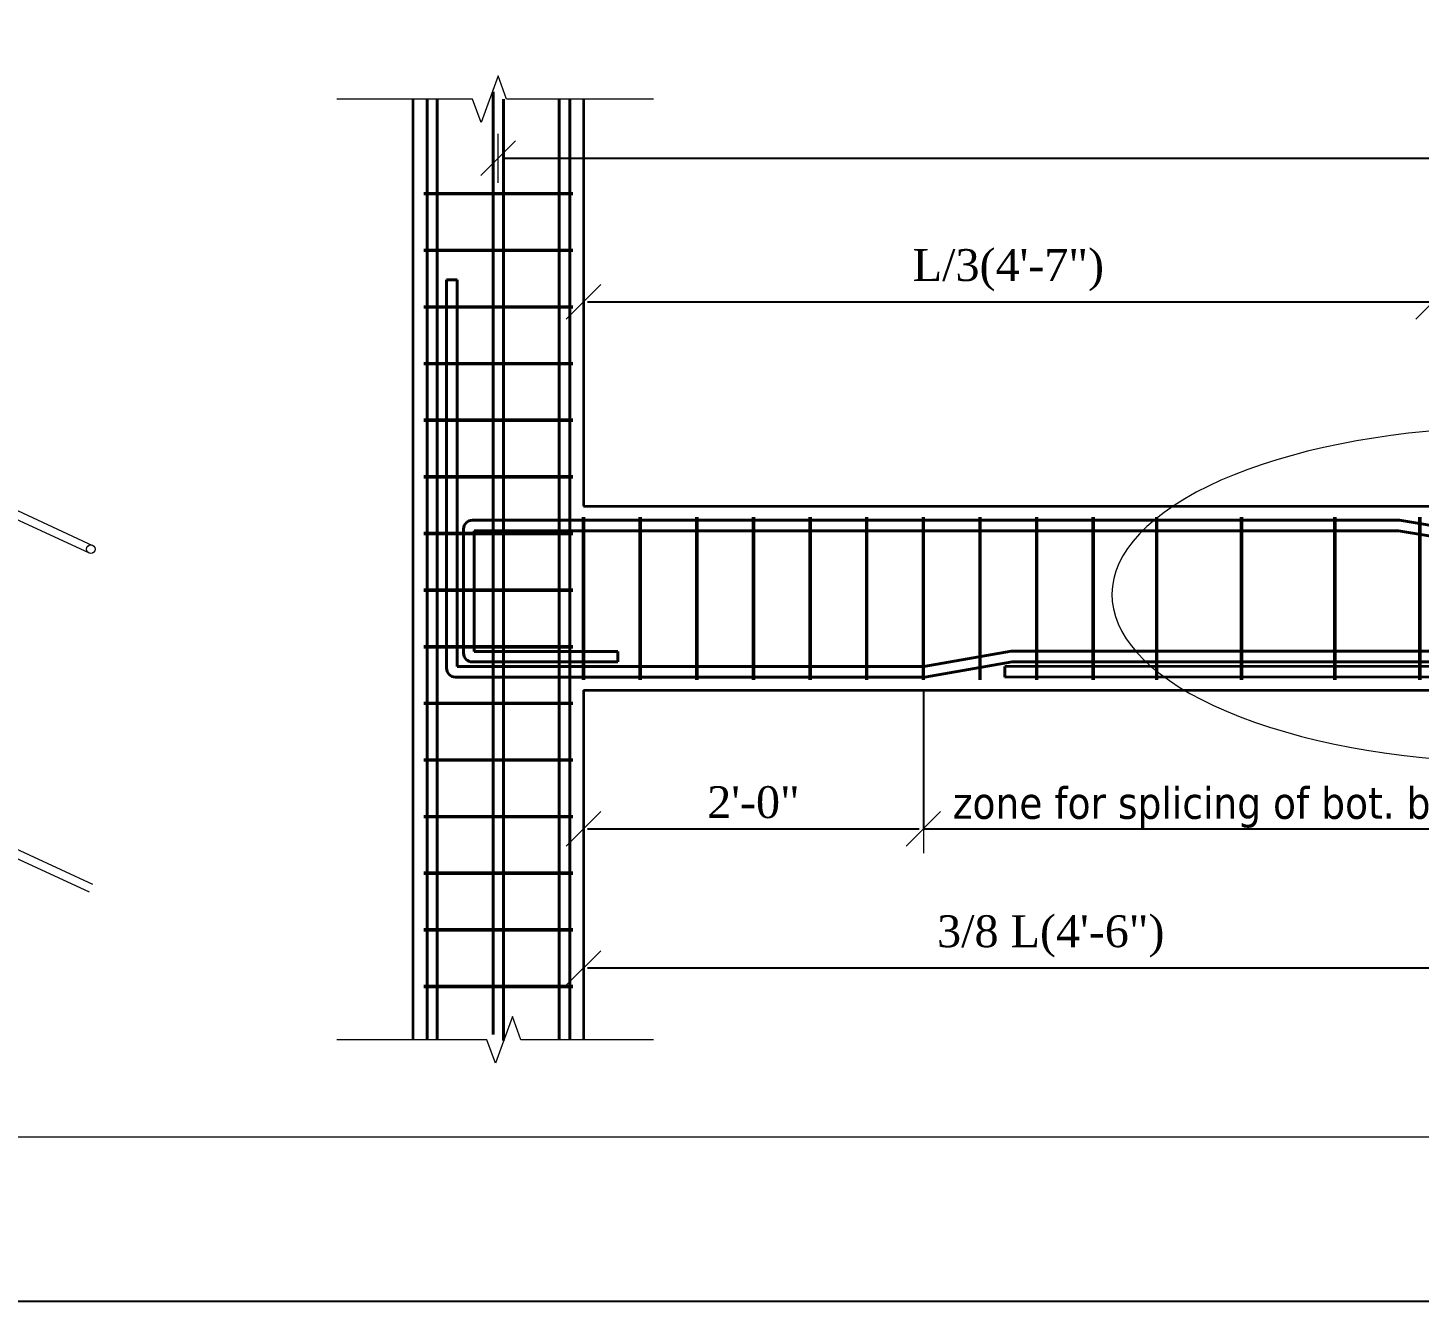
# Model space of a CAD drawing. Header units: inches. Extents: x 149715 to 156550, y -16726 to -14386.
# Drawn here: x 154654.8 to 155047.9, y -16633.8 to -16274 of the extents above; entities that cross this region are included whole.
import ezdxf

# ---------------------------------------------------------------- set-up
doc = ezdxf.new("R2010")
doc.units = ezdxf.units.IN
doc.header["$LTSCALE"] = 0.5
doc.header["$MEASUREMENT"] = 0
doc.header["$PDMODE"] = 66
for name, color, linetype, lineweight in [('DIM', 4, 'Continuous', 5), ('ELE1', 3, 'Continuous', 9), ('hatch', 9, 'Continuous', 5), ('STIRRUPS', 14, 'Continuous', 18), ('texts', 152, 'Continuous', 35), ('TRENCH', 1, 'Continuous', 35), ('wall', 1, 'Continuous', 40)]:
    doc.layers.add(name, color=color, linetype=linetype, lineweight=lineweight)
doc.styles.add('Capt 1', font='arial.ttf', dxfattribs={"height": 12})
doc.styles.add('TAHOMA', font='tahoma.ttf', dxfattribs={"height": 9})
doc.styles.add('times new roman', font='times.ttf', dxfattribs={"height": 9})
doc.dimstyles.new('ARROW', dxfattribs={"dimscale": 96, "dimtxt": 9, "dimasz": 0.125, "dimexe": 0.078125, "dimexo": 0.09375, "dimgap": 0.03125, "dimtad": 1, "dimdec": 0, "dimzin": 3, "dimdsep": 46, "dimlunit": 4, "dimtxsty": 'TAHOMA', "dimcen": 0.09375, "dimclrd": 256, "dimclre": 256, "dimclrt": 256, "dimadec": 0, "dimazin": 0, "dimtfac": 1, "dimtdec": 0, "dimtmove": 0, "dimatfit": 3, "dimfxl": 1, "dimfrac": 2, "dimtolj": 1, "dimtzin": 0, "dimarcsym": 0})
doc.dimstyles.new("gan2'", dxfattribs={"dimscale": 96, "dimtxt": 0.09375, "dimasz": 0.012, "dimexe": 0.09375, "dimexo": 0.15625, "dimgap": 0.03, "dimtad": 1, "dimdec": 1, "dimlfac": 0.25, "dimzin": 3, "dimdsep": 46, "dimlunit": 4, "dimtxsty": 'times new roman', "dimblk": 'gg', "dimcen": 0.09375, "dimdle": 0.09375, "dimse1": 1, "dimse2": 1, "dimclre": 34, "dimadec": 0, "dimazin": 0, "dimtfac": 1, "dimtdec": 1, "dimtix": 1, "dimtmove": 0, "dimatfit": 3, "dimfxl": 1, "dimfrac": 2, "dimtolj": 1, "dimtzin": 1, "dimarcsym": 0})

# ---------------------------------------------------------------- blocks, each defined once
blk = doc.blocks.new('*D159')
at = {"layer": 'Defpoints', "color": 0, "transparency": 16777216}
for p in [(78097.07, 76194.18), (77929.07, 76188.9), (78097.07, 76149.76)]:
    blk.add_point(p, dxfattribs=at)
at = {"layer": 'DIM', "lineweight": -2, "transparency": 16777216}
for p, q in [((78097.07, 76194.09), (78097.07, 76149.68)), ((77929.07, 76188.8), (77929.07, 76149.68)), ((77929.19, 76149.76), (78096.94, 76149.76))]:
    blk.add_line(p, q, dxfattribs=at)
at = {"layer": 'DIM', "transparency": 16777216}
for points in [[(77929.19, 76149.78), (77929.19, 76149.74), (77929.07, 76149.76)], [(78096.94, 76149.78), (78096.94, 76149.74), (78097.07, 76149.76)]]:
    blk.add_solid(points, dxfattribs=at)
at = {"layer": 'DIM', "transparency": 16777216, "insert": (78013.07, 76155.8), "char_height": 9, "attachment_point": 5, "style": 'TAHOMA'}
blk.add_mtext('\\A1;zone for splicing of bot. bars', dxfattribs=at)
blk = doc.blocks.new('gg')
at = {"layer": 'DIM'}
for p, q in [((-4.24, -4.24), (4.24, 4.24)), ((0, 6), (0, -6))]:
    blk.add_line(p, q, dxfattribs=at)
blk = doc.blocks.new('*D163')
at = {"layer": 'Defpoints', "color": 0, "transparency": 16777216}
for p in [(77833.07, 76188.9), (77929.07, 76188.9), (77929.07, 76149.76)]:
    blk.add_point(p, dxfattribs=at)
at = {"layer": 'DIM', "color": 0, "lineweight": -2, "transparency": 16777216}
blk.add_line((77834.22, 76149.76), (77927.92, 76149.76), dxfattribs=at)
at = {"layer": 'DIM', "color": 0, "lineweight": -2, "transparency": 16777216, "xscale": 1.152, "yscale": 1.152, "zscale": 1.152, "rotation": 180}
blk.add_blockref('gg', (77833.07, 76149.76), dxfattribs=at)
at = {"layer": 'DIM', "color": 0, "lineweight": -2, "transparency": 16777216, "xscale": 1.152, "yscale": 1.152, "zscale": 1.152}
blk.add_blockref('gg', (77929.07, 76149.76), dxfattribs=at)
at = {"layer": 'DIM', "color": 0, "transparency": 16777216, "insert": (77881.07, 76157.22), "char_height": 9, "attachment_point": 5, "style": 'times new roman'}
blk.add_mtext('\\A1;2\'-0"', dxfattribs=at)
blk = doc.blocks.new('*D164')
at = {"layer": 'Defpoints', "color": 0, "transparency": 16777216}
for p in [(77833.07, 76125.78), (78097.07, 76125.78), (78097.07, 76110.44)]:
    blk.add_point(p, dxfattribs=at)
at = {"layer": 'DIM', "color": 0, "lineweight": -2, "transparency": 16777216}
blk.add_line((77834.22, 76110.44), (78095.92, 76110.44), dxfattribs=at)
at = {"layer": 'DIM', "color": 0, "lineweight": -2, "transparency": 16777216, "xscale": 1.152, "yscale": 1.152, "zscale": 1.152, "rotation": 180}
blk.add_blockref('gg', (77833.07, 76110.44), dxfattribs=at)
at = {"layer": 'DIM', "color": 0, "lineweight": -2, "transparency": 16777216, "xscale": 1.152, "yscale": 1.152, "zscale": 1.152}
blk.add_blockref('gg', (78097.07, 76110.44), dxfattribs=at)
at = {"layer": 'DIM', "color": 0, "transparency": 16777216, "insert": (77965.07, 76119.35), "char_height": 9, "attachment_point": 5, "style": 'times new roman'}
blk.add_mtext('\\A1;3/8 L(4\'-6")', dxfattribs=at)
blk = doc.blocks.new('*D166')
at = {"layer": 'Defpoints', "color": 0, "transparency": 16777216}
for p in [(78313.14, 76298.67), (78073.11, 76221.81), (78313.14, 76224.04)]:
    blk.add_point(p, dxfattribs=at)
at = {"layer": 'DIM', "color": 0, "lineweight": -2, "transparency": 16777216}
blk.add_line((78074.26, 76298.67), (78311.99, 76298.67), dxfattribs=at)
at = {"layer": 'DIM', "color": 0, "lineweight": -2, "transparency": 16777216, "xscale": 1.152, "yscale": 1.152, "zscale": 1.152, "rotation": 180}
blk.add_blockref('gg', (78073.11, 76298.67), dxfattribs=at)
at = {"layer": 'DIM', "color": 0, "lineweight": -2, "transparency": 16777216, "xscale": 1.152, "yscale": 1.152, "zscale": 1.152}
blk.add_blockref('gg', (78313.14, 76298.67), dxfattribs=at)
at = {"layer": 'DIM', "color": 0, "transparency": 16777216, "insert": (78193.12, 76307.6), "char_height": 9, "attachment_point": 5, "style": 'times new roman'}
blk.add_mtext('\\A1;zone for splicing of top bars', dxfattribs=at)
blk = doc.blocks.new('*D167')
at = {"layer": 'Defpoints', "color": 0, "transparency": 16777216}
for p in [(78073.11, 76298.67), (77833.07, 76278.57), (78073.11, 76221.81)]:
    blk.add_point(p, dxfattribs=at)
at = {"layer": 'DIM', "color": 0, "lineweight": -2, "transparency": 16777216}
blk.add_line((77834.22, 76298.67), (78071.95, 76298.67), dxfattribs=at)
at = {"layer": 'DIM', "color": 0, "lineweight": -2, "transparency": 16777216, "xscale": 1.152, "yscale": 1.152, "zscale": 1.152, "rotation": 180}
blk.add_blockref('gg', (77833.07, 76298.67), dxfattribs=at)
at = {"layer": 'DIM', "color": 0, "lineweight": -2, "transparency": 16777216, "xscale": 1.152, "yscale": 1.152, "zscale": 1.152}
blk.add_blockref('gg', (78073.11, 76298.67), dxfattribs=at)
at = {"layer": 'DIM', "color": 0, "transparency": 16777216, "insert": (77953.09, 76307.59), "char_height": 9, "attachment_point": 5, "style": 'times new roman'}
blk.add_mtext('\\A1;L/3(4\'-7")', dxfattribs=at)
blk = doc.blocks.new('*D168')
at = {"layer": 'Defpoints', "color": 0, "transparency": 16777216}
for p in [(77808.97, 76349.3), (78577.28, 76348.11), (78577.28, 76339.22)]:
    blk.add_point(p, dxfattribs=at)
at = {"layer": 'DIM', "color": 0, "lineweight": -2, "transparency": 16777216}
blk.add_line((77810.12, 76339.22), (78576.13, 76339.22), dxfattribs=at)
at = {"layer": 'DIM', "color": 0, "lineweight": -2, "transparency": 16777216, "xscale": 1.152, "yscale": 1.152, "zscale": 1.152, "rotation": 180}
blk.add_blockref('gg', (77808.97, 76339.22), dxfattribs=at)
at = {"layer": 'DIM', "color": 0, "lineweight": -2, "transparency": 16777216, "xscale": 1.152, "yscale": 1.152, "zscale": 1.152}
blk.add_blockref('gg', (78577.28, 76339.22), dxfattribs=at)
at = {"layer": 'DIM', "color": 0, "transparency": 16777216, "insert": (78193.12, 76348.13), "char_height": 9, "attachment_point": 5, "style": 'times new roman'}
blk.add_mtext('\\A1;L(13\'-6")', dxfattribs=at)
blk = doc.blocks.new('WEDFS')
at = {"layer": 'STIRRUPS'}
for p, q in [((-199518.35, 19931.25), (-199499.94, 19922.72)), ((-199467.73, 19932.24), (-199444.41, 19921.43)), ((-199464.45, 19933.33), (-199441.12, 19922.53)), ((-199519.35, 19929.09), (-199501.05, 19920.61)), ((-199499.28, 19919.8), (-199475.21, 19908.65)), ((-199498.11, 19921.87), (-199474.1, 19910.75)), ((-199451.54, 19908.55), (-199443.25, 19919.82)), ((-199450.01, 19907.42), (-199440.71, 19920.07)), ((-199440.9, 19919.81), (-199418.57, 19909.47)), ((-199438.5, 19921.31), (-199415.28, 19910.56)), ((-199445.04, 19903.77), (-199435.74, 19916.42)), ((-199443.51, 19902.64), (-199434.21, 19915.29)), ((-199481.27, 19909.45), (-199479.85, 19910.71)), ((-199473.44, 19907.83), (-199449.37, 19896.68)), ((-199472.27, 19909.9), (-199448.26, 19898.78)), ((-199451.54, 19908.55), (-199450.01, 19907.42)), ((-199416.05, 19908.3), (-199392.73, 19897.5)), ((-199412.77, 19909.4), (-199389.44, 19898.59)), ((-199487.8, 19903.63), (-199486.46, 19904.97)), ((-199445.04, 19903.77), (-199443.51, 19902.64)), ((-199447.6, 19895.86), (-199423.53, 19884.71)), ((-199446.43, 19897.93), (-199422.42, 19886.82)), ((-199399.86, 19884.61), (-199391.57, 19895.89)), ((-199398.33, 19883.49), (-199389.03, 19896.14)), ((-199390.21, 19896.34), (-199334.81, 19870.68)), ((-199386.82, 19897.38), (-199333.81, 19872.83)), ((-199393.36, 19879.83), (-199384.06, 19892.48)), ((-199391.83, 19878.71), (-199382.53, 19891.36)), ((-199429.94, 19885.87), (-199428.6, 19887.21)), ((-199421.76, 19883.9), (-199368.79, 19859.36)), ((-199420.59, 19885.97), (-199367.79, 19861.52)), ((-199399.86, 19884.61), (-199398.33, 19883.49)), ((-199436.12, 19879.69), (-199435.14, 19880.68)), ((-199393.36, 19879.83), (-199391.83, 19878.71)), ((-199486.29, 19845.07), (-199475.38, 19840.02)), ((-199485.29, 19847.22), (-199475.38, 19842.63)), ((-199473.48, 19841.75), (-199449.54, 19830.66)), ((-199473.48, 19839.14), (-199449.54, 19828.05)), ((-199519.85, 19833.04), (-199501.21, 19824.41)), ((-199518.85, 19835.19), (-199501.22, 19827.03)), ((-199447.64, 19829.78), (-199423.7, 19818.7)), ((-199499.32, 19826.15), (-199475.38, 19815.06)), ((-199447.64, 19827.17), (-199423.7, 19816.08)), ((-199499.01, 19823.39), (-199475.37, 19812.44)), ((-199421.8, 19817.82), (-199333.81, 19777.07)), ((-199473.48, 19814.18), (-199449.54, 19803.09)), ((-199421.8, 19815.2), (-199334.81, 19774.91)), ((-199473.17, 19811.42), (-199449.53, 19800.47)), ((-199447.64, 19802.22), (-199423.7, 19791.13)), ((-199447.33, 19799.46), (-199423.69, 19788.51)), ((-199421.8, 19790.25), (-199368.44, 19765.53)), ((-199421.49, 19787.49), (-199369.44, 19763.38))]:
    blk.add_line(p, q, dxfattribs=at)
for points in [[(-199497.67, 19924.27), (-199464.39, 19935.35, -0.488696), (-199459.07, 19930.84, -0.488696)], [(-199497.07, 19922.47), (-199463.91, 19933.51, -0.376201), (-199461.07, 19931.77, -0.376201)], [(-199487.8, 19903.63), (-199499.67, 19915.5, -0.563004), (-199497.5, 19924.32)], [(-199486.46, 19904.97), (-199498.32, 19916.84, -1), (-199493.49, 19921.67), (-199489.88, 19918.06)], [(-199493.12, 19923.78, -0.058601), (-199492.15, 19923.01), (-199484.88, 19915.74)], [(-199492.85, 19820.54), (-199495.91, 19819.5, -0.414214), (-199501.22, 19824.82), (-199501.22, 19919.25)], [(-199495.35, 19821.69), (-199496.19, 19821.41, -0.390537), (-199499.32, 19824.82), (-199499.32, 19915.15)], [(-199459.08, 19914.55), (-199459.08, 19836.21, -0.038726), (-199459.26, 19835.16)], [(-199475.38, 19907.29, -0.327424), (-199471.66, 19912.36)], [(-199473.48, 19907.29, -0.328545), (-199471.08, 19910.55, -0.328545)], [(-199460.98, 19913.92), (-199460.98, 19836.3, -0.016478), (-199461.02, 19835.98)], [(-199445.99, 19900.34), (-199412.71, 19911.42, -0.488696), (-199407.39, 19906.9, -0.488696)], [(-199467.01, 19808.57), (-199470.07, 19807.54, -0.414214), (-199475.38, 19812.85), (-199475.38, 19907.29)], [(-199469.51, 19809.73), (-199470.35, 19809.45, -0.390537), (-199473.48, 19812.85), (-199473.48, 19907.29)], [(-199445.39, 19898.53), (-199412.23, 19909.58, -0.376201), (-199409.39, 19907.83, -0.376201)], [(-199436.12, 19879.69), (-199447.99, 19891.56, -0.563004), (-199445.82, 19900.39)], [(-199435.14, 19881.4), (-199446.64, 19892.9, -1), (-199441.81, 19897.74), (-199438.2, 19894.12)], [(-199441.44, 19899.85, -0.058601), (-199440.47, 19899.08), (-199433.2, 19891.81)], [(-199441.17, 19796.6), (-199444.23, 19795.57, -0.414214), (-199449.54, 19800.88), (-199449.54, 19895.32)], [(-199443.67, 19797.76), (-199444.51, 19797.48, -0.390537), (-199447.64, 19800.88), (-199447.64, 19891.22)], [(-199435.14, 19890.09), (-199435.14, 19824.34, -0.016478), (-199435.18, 19824.01)], [(-199433.24, 19889.21), (-199433.24, 19824.24, -0.038726), (-199433.42, 19823.2)], [(-199423.7, 19883.35, -0.327424), (-199419.98, 19888.42)], [(-199423.7, 19883.35, -0.327424), (-199419.98, 19888.42)], [(-199415.33, 19784.63), (-199418.39, 19783.6, -0.414214), (-199423.7, 19788.92), (-199423.7, 19883.35)], [(-199421.8, 19883.35, -0.328545), (-199419.4, 19886.62, -0.328545)], [(-199421.8, 19883.35, -0.328545), (-199419.4, 19886.62, -0.328545)], [(-199417.83, 19785.79), (-199418.67, 19785.51, -0.390537), (-199421.8, 19788.92), (-199421.8, 19883.35)], [(-199409.3, 19878.12), (-199409.3, 19812.37, -0.016478), (-199409.34, 19812.05)], [(-199407.4, 19877.24), (-199407.4, 19812.28, -0.038726), (-199407.58, 19811.23)], [(-199383.46, 19866.16), (-199383.46, 19800.4, -0.016478), (-199383.5, 19800.08)], [(-199381.56, 19865.28), (-199381.56, 19800.31, -0.038726), (-199381.74, 19799.26)], [(-199461.98, 19833.81, -0.179019), (-199464.9, 19831.97), (-199492.09, 19822.8)], [(-199460.23, 19833, -0.190461), (-199464.39, 19830.14), (-199489.58, 19821.64)], [(-199436.14, 19821.84, -0.179019), (-199439.06, 19820.01), (-199466.25, 19810.83)], [(-199434.39, 19821.03, -0.190461), (-199438.55, 19818.18), (-199463.74, 19809.67)], [(-199410.3, 19809.87, -0.179019), (-199413.22, 19808.04), (-199440.41, 19798.86)], [(-199408.55, 19809.06, -0.190461), (-199412.71, 19806.21), (-199437.9, 19797.7)], [(-199384.46, 19797.91, -0.179019), (-199387.38, 19796.07), (-199414.57, 19786.9)], [(-199382.71, 19797.09, -0.190461), (-199386.87, 19794.24), (-199412.06, 19785.74)]]:
    blk.add_lwpolyline(points, format="xyb", dxfattribs=at)
for points in [[(-199460.98, 19929.11), (-199460.98, 19915.92)], [(-199459.08, 19928.23), (-199459.08, 19916.55)], [(-199471.83, 19912.3), (-199439.8, 19922.97)], [(-199471.23, 19910.5), (-199439.2, 19921.17)], [(-199433.24, 19916.26), (-199433.24, 19904.58)], [(-199485.01, 19913.19), (-199481.27, 19909.45)], [(-199480.01, 19910.87), (-199479.85, 19910.71)], [(-199435.14, 19914.03), (-199435.14, 19903.95)], [(-199433.24, 19902.58), (-199433.24, 19891.83)], [(-199409.3, 19905.17), (-199409.3, 19891.98)], [(-199407.4, 19904.29), (-199407.4, 19892.61)], [(-199435.14, 19901.95), (-199435.14, 19893.75)], [(-199420.15, 19888.37), (-199388.12, 19899.04)], [(-199419.55, 19886.57), (-199387.52, 19897.24)], [(-199381.56, 19892.33), (-199381.56, 19867.89)], [(-199433.33, 19889.25), (-199429.94, 19885.87)], [(-199409.3, 19889.98), (-199409.3, 19880.74)], [(-199407.4, 19890.61), (-199407.4, 19879.86)], [(-199383.46, 19890.09), (-199383.46, 19868.77)]]:
    blk.add_lwpolyline(points, dxfattribs=at)
for centre in [(-199334.31, 19871.75), (-199368.29, 19860.44)]:
    blk.add_circle(centre, 1.19, dxfattribs=at)
for centre, radius, start, end in [((-199438.22, 19918.24), 4.98, 7.544, 108.4198), ((-199438.22, 19918.24), 3.08, 35.0808, 143.6728), ((-199438.22, 19918.24), 3.08, 323.6728, 340.6699), ((-199438.22, 19918.24), 4.98, 323.6728, 338.5639), ((-199481.46, 19910.97), 1.19, 65.1502, 245.1502), ((-199386.54, 19894.31), 4.98, 7.544, 108.4198), ((-199386.54, 19894.31), 3.08, 35.0808, 143.6728), ((-199386.54, 19894.31), 3.08, 323.6728, 340.6699), ((-199386.54, 19894.31), 4.98, 323.6728, 338.5639), ((-199485.79, 19846.14), 1.19, 65.1502, 245.1502)]:
    blk.add_arc(centre, radius, start, end, dxfattribs=at)
at = {"layer": 'texts', "ltscale": 0.1, "insert": (-199448.89, 19761.11), "char_height": 5.04, "width": 170.518, "attachment_point": 5, "style": 'Capt 1'}
blk.add_mtext('{\\fArial|b0|i0|c0|p34;END HOOKS OF STIRRUPS ARE \\PLOCATED ALTERNATELY AT TOP\\P CORNER BAR OF THE SECTION}', dxfattribs=at)
blk = doc.blocks.new('DSGCV')
at = {"layer": 'DIM'}
blk.add_ellipse((78096.83, 76215.93), major_axis=(114.48, 0), ratio=0.413239, start_param=1.104907, end_param=7.005721, dxfattribs=at)
at = {"layer": 'hatch', "linetype": 'Continuous'}
for points in [[(77852.86, 76355.89), (77811.32, 76355.89), (77808.92, 76362.48), (77804.12, 76349.3), (77801.72, 76355.89), (77763.32, 76355.89)], [(77852.86, 76090.09), (77815.37, 76090.09), (77812.97, 76096.68), (77808.17, 76083.5), (77805.77, 76090.09), (77763.32, 76090.09)]]:
    blk.add_lwpolyline(points, dxfattribs=at)
at = {"layer": 'STIRRUPS', "const_width": 1}
for points in [[(77830.07, 76329.2), (77787.86, 76329.2)], [(77830.07, 76313.2), (77787.86, 76313.2)], [(77830.07, 76297.2), (77787.86, 76297.2)], [(77830.07, 76281.2), (77787.86, 76281.2)], [(77830.07, 76265.2), (77787.86, 76265.2)], [(77830.07, 76249.2), (77787.86, 76249.2)], [(77833.07, 76237.9), (77833.07, 76191.85)], [(77849.07, 76237.9), (77849.07, 76191.85)], [(77865.07, 76237.9), (77865.07, 76191.85)], [(77881.07, 76237.9), (77881.07, 76191.85)], [(77897.07, 76237.9), (77897.07, 76191.85)], [(77913.07, 76237.9), (77913.07, 76191.85)], [(77929.07, 76237.9), (77929.07, 76191.85)], [(77945.07, 76237.9), (77945.07, 76191.85)], [(77961.07, 76237.9), (77961.07, 76191.85)], [(77977.07, 76237.9), (77977.07, 76191.85)], [(77994.97, 76237.9), (77994.97, 76191.85)], [(78018.97, 76237.9), (78018.97, 76191.85)], [(78045.34, 76237.9), (78045.34, 76191.85)], [(78069.34, 76237.9), (78069.34, 76191.85)], [(77830.07, 76233.2), (77787.86, 76233.2)], [(77830.07, 76217.2), (77787.86, 76217.2)], [(77830.07, 76201.2), (77787.86, 76201.2)], [(77830.07, 76185.2), (77787.86, 76185.2)], [(77830.07, 76169.2), (77787.86, 76169.2)], [(77830.07, 76153.2), (77787.86, 76153.2)], [(77830.07, 76137.2), (77787.86, 76137.2)], [(77830.07, 76121.2), (77787.86, 76121.2)], [(77830.07, 76105.2), (77787.86, 76105.2)]]:
    blk.add_lwpolyline(points, dxfattribs=at)
at = {"layer": 'TRENCH'}
for p, q in [((77784.86, 76355.89), (77784.86, 76090.09)), ((77833.07, 76355.89), (77833.07, 76240.9)), ((77833.07, 76240.9), (78553.18, 76240.9)), ((77833.07, 76188.9), (77833.07, 76090.09)), ((77833.07, 76188.9), (78553.18, 76188.9))]:
    blk.add_line(p, q, dxfattribs=at)
at = {"layer": 'wall', "color": 3}
for p, q in [((77788.86, 76355.89), (77788.86, 76105.7)), ((77791.66, 76355.89), (77791.66, 76105.7)), ((77794.37, 76304.9), (77797.37, 76304.9)), ((77794.37, 76304.9), (77794.37, 76195.14)), ((77797.37, 76304.9), (77797.37, 76195.64)), ((77799.16, 76234.46), (77799.16, 76199.39)), ((78063.57, 76236.96), (77801.66, 76236.96)), ((78063.32, 76233.96), (77802.16, 76233.96)), ((77802.16, 76233.96), (77802.16, 76199.89)), ((78063.32, 76233.96), (77802.16, 76233.96)), ((77802.16, 76233.96), (77802.16, 76199.89)), ((78086.1, 76230.16), (78063.32, 76233.96)), ((78086.1, 76230.16), (78063.32, 76233.96)), ((78086.34, 76233.16), (78063.57, 76236.96)), ((77842.74, 76199.89), (77802.16, 76199.89)), ((77842.74, 76199.89), (77842.74, 76196.89)), ((77929.22, 76195.64), (77953.92, 76199.93)), ((77953.92, 76199.93), (78084.66, 76199.93)), ((77797.37, 76195.64), (77929.22, 76195.64)), ((77842.74, 76196.89), (77801.66, 76196.89)), ((77929.48, 76192.64), (77954.18, 76196.93)), ((77952.07, 76192.64), (77952.07, 76195.64)), ((77954.18, 76196.93), (78084.66, 76196.93)), ((77796.87, 76192.64), (77929.48, 76192.64)), ((77788.86, 76104.7), (77788.86, 76090.09)), ((77791.66, 76104.7), (77791.66, 76090.09))]:
    blk.add_line(p, q, dxfattribs=at)
for points in [[(77807.52, 76358.01), (77807.52, 76091.65)], [(77810.46, 76355.89), (77810.46, 76089.95)], [(77826.17, 76355.89), (77826.17, 76090.09)], [(77829.17, 76355.89), (77829.17, 76090.09)], [(77952.07, 76195.64), (78248.82, 76195.73)], [(77952.07, 76192.64), (78248.82, 76192.73)]]:
    blk.add_lwpolyline(points, dxfattribs=at)
for centre, start, end in [((77801.66, 76234.46), 90, 180), ((77801.66, 76199.39), 180, 270), ((77796.87, 76195.14), 180, 270)]:
    blk.add_arc(centre, 2.5, start, end, dxfattribs=at)
at = {"layer": 'DIM'}
for base, p1, p2, text, picture, middle in [((78577.28, 76339.22), (77808.97, 76349.3), (78577.28, 76348.11), 'L(13\'-6")', '*D168', (78193.12, 76348.13)), ((78313.14, 76298.67), (78073.11, 76221.81), (78313.14, 76224.04), 'zone for splicing of top bars', '*D166', (78193.12, 76307.6)), ((78073.11, 76298.67), (77833.07, 76278.57), (78073.11, 76221.81), 'L/3(4\'-7")', '*D167', (77953.09, 76307.59)), ((78097.07, 76110.44), (77833.07, 76125.78), (78097.07, 76125.78), '3/8 L(4\'-6")', '*D164', (77965.07, 76119.35))]:
    dim = blk.add_linear_dim(base=base, p1=p1, p2=p2, text=text, dimstyle="gan2'", dxfattribs=at)
    dim.commit()
    dim.dimension.update_dxf_attribs({"geometry": picture, "text_midpoint": middle})
dim = blk.add_linear_dim(base=(78097.07, 76149.76), p1=(77929.07, 76188.9), p2=(78097.07, 76194.18), text='zone for splicing of bot. bars', dimstyle='ARROW', override={"dimscale": 1, "dimtmove": 1}, dxfattribs=at)
dim.commit()
dim.dimension.update_dxf_attribs({"geometry": '*D159', "text_midpoint": (78013.07, 76155.8)})
dim = blk.add_linear_dim(base=(77929.07, 76149.76), p1=(77833.07, 76188.9), p2=(77929.07, 76188.9), dimstyle="gan2'", dxfattribs=at)
dim.commit()
dim.dimension.update_dxf_attribs({"geometry": '*D163', "text_midpoint": (77881.07, 76157.22)})

msp = doc.modelspace()

# ---------------------------------------------------------------- linework, layer by layer
at = {"layer": 'Defpoints'}
msp.add_lwpolyline([(156550.36, -14385.85), (153372.76, -14385.85), (153372.76, -16633.82), (156550.36, -16633.82)], close=True, dxfattribs=at)
at = {"layer": 'ELE1'}
msp.add_lwpolyline([(153419.07, -14432.17), (156504.04, -14432.17), (156504.04, -16587.5), (153419.07, -16587.5)], close=True, dxfattribs=at)
msp.add_lwpolyline([(153419.07, -14432.17), (156504.04, -14432.17), (156504.04, -16587.5), (153419.07, -16587.5)], close=True, dxfattribs=at)

# ---------------------------------------------------------------- block references
at = {"color": 0, "lineweight": -3}
msp.add_blockref('DSGCV', (76978.7, -92650.11), dxfattribs=at)
msp.add_blockref('WEDFS', (354006.86, -36293.09))

doc.saveas('drawing.dxf')
